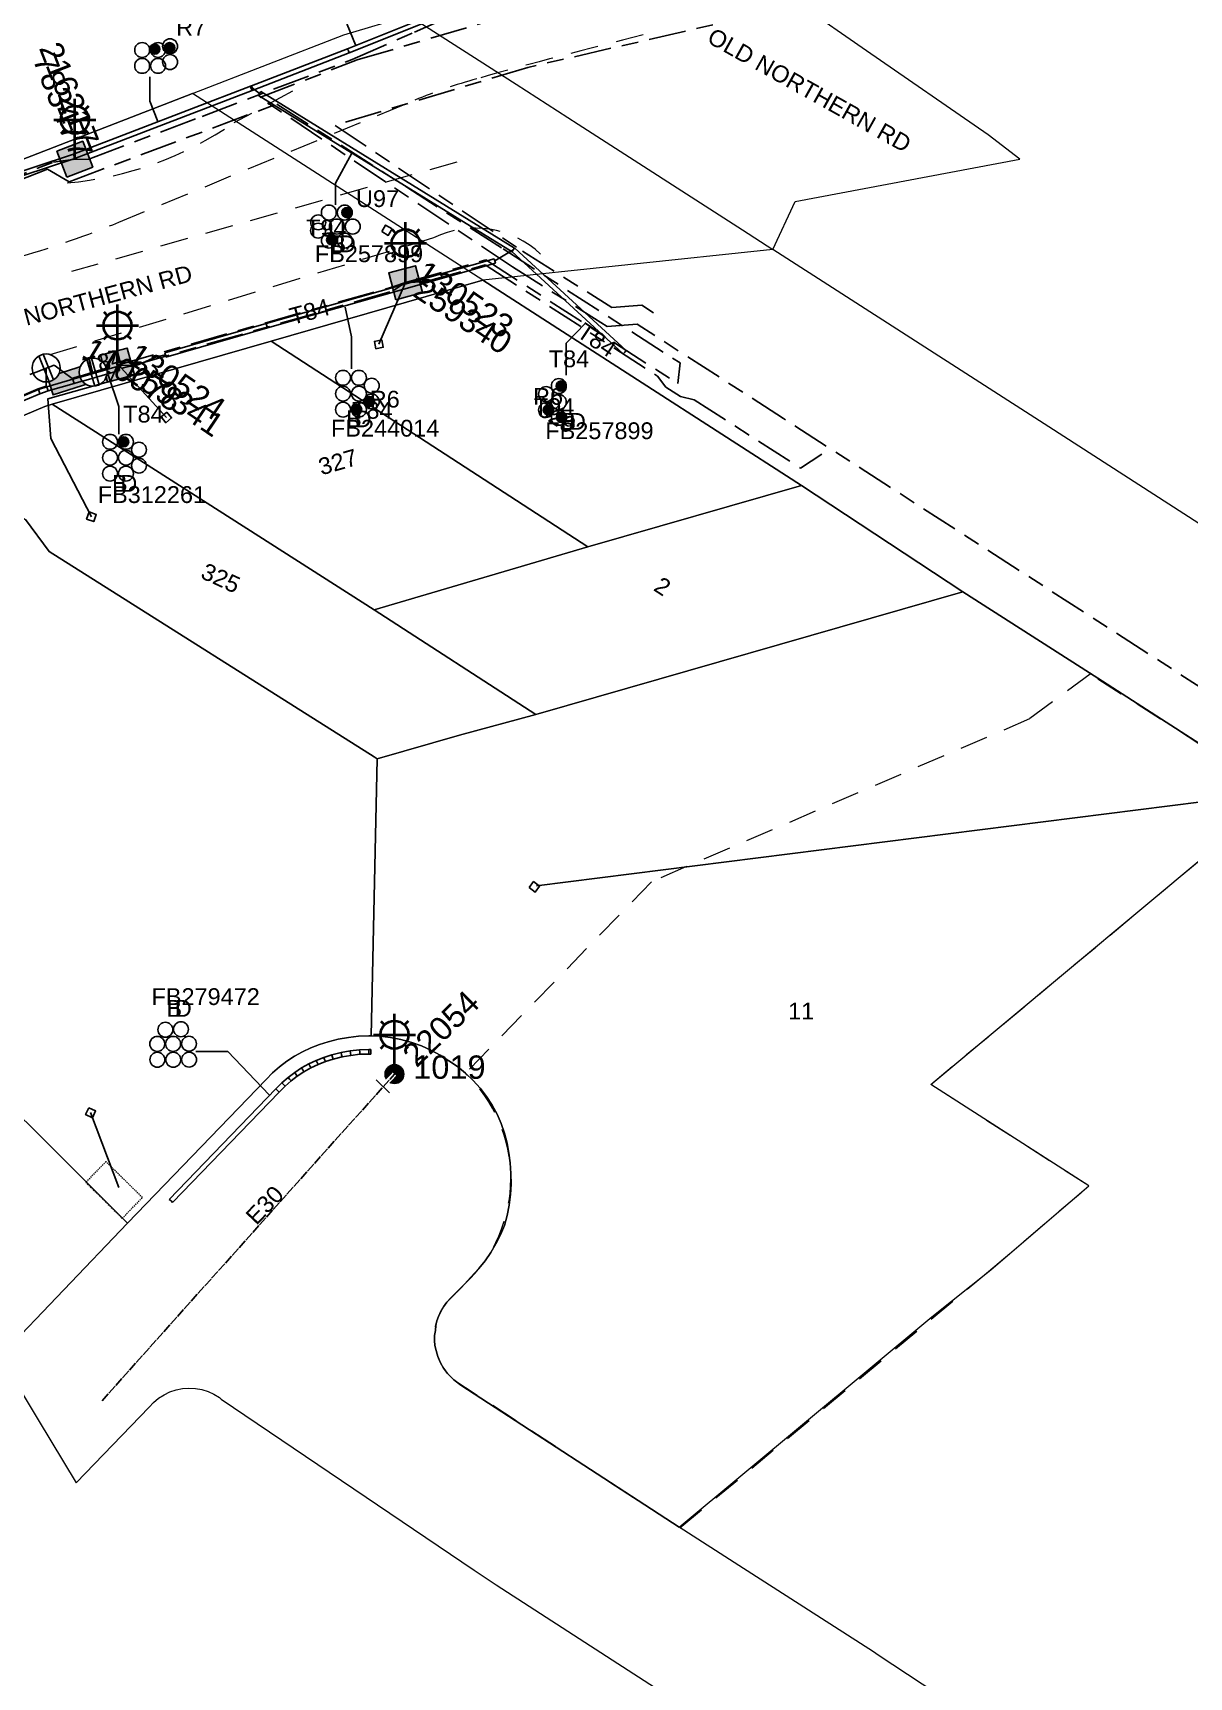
# Model space of a CAD drawing. Header units: metres. Extents: x 314728 to 315901, y 6265229 to 6266735.
# Drawn here: x 315516.1 to 315640, y 6265678.9 to 6265855 of the extents above; entities that cross this region are included whole.
import ezdxf
from ezdxf.enums import TextEntityAlignment as Align

# ---------------------------------------------------------------- set-up
doc = ezdxf.new("R2010")
doc.units = ezdxf.units.M
for name, pattern in [('Cable Exist OH', [1, 1, 0]), ('Cable Exist UG', [8.2, 4, -1.2, 1.8, -1.2]), ('Dash', [5, 3, -2]), ('HIDDEN', [0.375, 0.25, -0.125]), ('HIDDEN2', [0.1875, 0.125, -0.0625])]:
    doc.linetypes.add(name, pattern=pattern)
doc.layers.get('0').update_dxf_attribs({"color": 6})
for name, color, linetype, lineweight in [('Cadastre Buildings_SP_EXT', 250, 'Continuous', 5), ('Cadastre Developer_SP_EXT', 250, 'Continuous', 5), ('Cadastre Land Parcels_SP_EXT', 250, 'Continuous', 5), ('Cadastre Other Property_SP_EXT', 250, 'HIDDEN', 5), ('Cadastre Roads_SP_EXT', 250, 'Continuous', 5)]:
    doc.layers.add(name, color=color, linetype=linetype, lineweight=lineweight)
for name, color, linetype in [('Duct_SP_EXT', 7, 'Continuous'), ('Equip_LV_EXT', 7, 'Continuous'), ('Equip_SP_SL_EXT', 7, 'Continuous'), ('Mains_HV_EXT', 7, 'Continuous'), ('Mains_LV_EXT', 7, 'Continuous'), ('Mains_LV_SL_EXT', 7, 'Continuous'), ('Mains_SL_EXT', 7, 'Continuous'), ('Services_SP_EXT', 7, 'Continuous'), ('SupportsOH_SP_TR_HV_LV_SL_EXT', 7, 'Continuous'), ('SupportsUG_SP_LV_EXT', 7, 'Continuous'), ('SupportsUG_SP_LV_SL_EXT', 7, 'Continuous'), ('Trench_SP_EXT', 7, 'Continuous')]:
    doc.layers.add(name, color=color, linetype=linetype)
doc.styles.add('COLUMN_LABEL', font='arial.ttf')
doc.styles.add('iecARIAL', font='arial.ttf', dxfattribs={"height": 2})
doc.styles.add('POLE_LABEL', font='arial.ttf')
doc.styles.get("Standard").update_dxf_attribs({"font": 'arial.ttf'})

# ---------------------------------------------------------------- blocks, each defined once
blk = doc.blocks.new('COLUMN_EXT')
blk.add_hatch(color=256).paths.add_polyline_path([(-1.49, 1.48), (-1.49, -1.49), (1.48, -1.49), (1.48, 1.48)])
blk.add_lwpolyline([(-1.49, -1.49), (1.48, -1.49), (1.48, 1.48), (-1.49, 1.48)], close=True)
for tag, height, style, flags, p in [('ASSET_NUM', 2.5, 'COLUMN_LABEL', 8, (2, 2)), ('STRUCTURE_PLANT_NUMBER', 0.2, 'POLE_LABEL', 9, (1.81, 0.03)), ('STREET_CODE', 0.2, 'COLUMN_LABEL', 9, (1.81, -0.2))]:
    blk.add_attdef(tag, text='', height=height, dxfattribs=dict(style=style, flags=flags)).set_placement(p, align=Align.MIDDLE_LEFT)
at = {"flags": 9}
for tag, p in [('COLUMN_TYPE', (1.81, -0.4)), ('OWNED_BY', (1.81, -0.6)), ('STATE', (1.81, -0.8)), ('USAGE', (1.81, -1)), ('STREETNAME', (1.81, -1.6)), ('SUBURB', (1.81, -1.8)), ('LEGEND', (1.81, -1.2)), ('LOCATION', (1.81, -1.4)), ('NOTES', (1.81, -2))]:
    blk.add_attdef(tag, text='', height=0.2, dxfattribs=at).set_placement(p, align=Align.MIDDLE_LEFT)
at = {"flags": 1}
blk.add_attdef('Z', (1.81, -2.35), '', height=0.2, dxfattribs=at)
blk = doc.blocks.new('PILLAR_EXT')
blk.add_hatch(color=256).paths.add_polyline_path([(-2.475, 0.99), (-2.475, -0.99), (2.475, -0.99), (2.475, 0.99)])
blk.add_lwpolyline([(-2.475, -0.99), (2.475, -0.99), (2.475, 0.99), (-2.475, 0.99)], close=True)
at = {"style": 'iecARIAL', "flags": 8}
blk.add_attdef('ASSET_NUM', (1.5, 3.5), '', height=2.5, dxfattribs=at)
for tag, p, flags in [('OWNED_BY', (0, -0.2), 9), ('STATE', (0, -0.4), 9), ('SUPPORT_TYPE', (0, -0.6), 9), ('STREETNAME', (0, -1.8), 9), ('USAGE', (0, -0.8), 9), ('LEGEND', (0, -1), 9), ('LOCATION', (0, -1.2), 9), ('NOTES', (0, -1.4), 9), ('PARENT', (0, -1.6), 9), ('SUBURB', (0, -2), 1)]:
    blk.add_attdef(tag, p, '', height=0.2, dxfattribs=dict(flags=flags))
blk = doc.blocks.new('DUCT_EXT')
blk.add_circle((0, 0.8), 0.8)
at = {"flags": 1}
blk.add_attdef('Z', (0, 0), '', height=0.2, dxfattribs=at)
at = {"flags": 9}
for tag, p in [('DUCT_CODE', (0, 0)), ('XSECT_TYPE', (0, -0.2)), ('STATE', (0, -0.6)), ('FB_REFERENCE', (0, -0.4)), ('NOTES', (0, -0.8))]:
    blk.add_attdef(tag, text='', height=0.2, dxfattribs=at).set_placement(p, align=Align.MIDDLE_LEFT)
blk = doc.blocks.new('SL_LANTERN_EXT')
at = {"lineweight": 40}
for p, q in [((-1.46, 5.68), (-1.06, 5.28)), ((0, 1.97), (0, 6.47)), ((1.46, 5.68), (1.06, 5.28)), ((-2.25, 4.22), (2.25, 4.22)), ((-1.46, 2.76), (-1.06, 3.16)), ((0, 0), (0, 2.72)), ((1.46, 2.76), (1.06, 3.16))]:
    blk.add_line(p, q, dxfattribs=at)
blk.add_circle((0, 4.22), 1.5, dxfattribs=at)
at = {"style": 'iecARIAL', "flags": 8}
blk.add_attdef('ASSET_NUM', (1.5, 1.5), '', height=2.5, dxfattribs=at)
for tag, p, height, flags in [('OPERATING_VOLTAGE', (0.98, -1.65), 0.2, 9), ('ORIENTATION', (0.98, -1.85), 0.2, 9), ('CONSTRUCTED_VOLTAGE', (0.98, -0.65), 0.2, 9), ('CONTROL_TYPE', (0.98, -0.85), 0.2, 9), ('LANTERN_PURPOSE', (0.98, -1.05), 0.2, 9), ('LANTERN_TYPE', (0.98, -1.25), 0.2, 9), ('NO_PHASES', (0.98, -1.45), 0.2, 9), ('LNUMBER', (2.18, -3.25), 2.5, 8), ('OWNED_BY', (0.98, -2.05), 0.2, 9), ('STATE', (0.98, -2.25), 0.2, 9), ('USAGE', (0.98, -2.45), 0.2, 9), ('CEXIST', (0.98, -2.65), 0.2, 9), ('CNEW', (0.98, -2.85), 0.2, 9), ('CNUMBER', (0.98, -3.05), 0.2, 9), ('CREMOVE', (0.98, -3.25), 0.2, 9), ('CREPLACE', (0.98, -3.45), 0.2, 9), ('LKINGHEIGHT', (0.98, -3.65), 0.2, 9), ('LBRACKET', (0.98, -3.85), 0.2, 9), ('LBRACKETVOCAB', (0.98, -4.05), 0.2, 9), ('LCATEGORY', (0.98, -4.25), 0.2, 9), ('LCHARGE1', (0.98, -4.45), 0.2, 9), ('LCHARGE1PERCENT', (0.98, -4.65), 0.2, 9), ('LCHARGE2', (0.98, -4.85), 0.2, 9), ('LCHARGE2PERCENT', (0.98, -5.05), 0.2, 9), ('LCHARGE3', (0.98, -5.25), 0.2, 9), ('LCHARGE3PERCENT', (0.98, -5.45), 0.2, 9), ('LEXIST', (0.98, -5.65), 0.2, 9), ('LLAMP', (0.98, -5.85), 0.2, 9), ('LLAMPVOCAB', (0.98, -6.05), 0.2, 9), ('LMAST', (0.98, -6.25), 0.2, 9), ('LMASTVOCAB', (0.98, -6.45), 0.2, 9), ('LNEW', (0.98, -6.65), 0.2, 9), ('LANTNUMBER', (0.98, -6.85), 0.2, 9), ('LOUTREACH', (0.98, -7.25), 0.2, 9), ('LOUTREACHVOCAB', (0.98, -7.45), 0.2, 9), ('LRATECODE', (0.98, -7.65), 0.2, 9), ('LREMOVE', (0.98, -7.85), 0.2, 9), ('LREPLACE', (0.98, -8.05), 0.2, 9), ('LTYPE', (0.98, -8.25), 0.2, 9), ('LTYPEVOCAB', (0.98, -8.45), 0.2, 9), ('LEGEND', (0.98, -8.65), 0.2, 9), ('LOCATION', (0.98, -8.85), 0.2, 9), ('STREETNAME', (0.98, -9.25), 0.2, 9), ('SUBURB', (0.98, -9.45), 0.2, 1), ('NOTES', (0.98, -9.05), 0.2, 9)]:
    blk.add_attdef(tag, p, '', height=height, dxfattribs=dict(flags=flags))
blk = doc.blocks.new('CCP_EXT')
at = {"flags": 9}
for tag, p in [('STATE', (0, -1.8)), ('LIFE_SUPPORT', (0, -1.6)), ('NOTES', (0, -2))]:
    blk.add_attdef(tag, text='', height=0.2, dxfattribs=at).set_placement(p, align=Align.MIDDLE_LEFT)
blk.add_wipeout([(0, 0.57), (0.57, 0), (0, -0.57), (-0.57, 0)])
blk.add_lwpolyline([(-0.57, 0), (0, 0.57), (0.57, 0), (0, -0.57), (-0.57, 0)])
at = {"flags": 1}
blk.add_attdef('Z', (0, 0), '', height=0.2, dxfattribs=at)
at = {"flags": 9}
for tag, p in [('CCP_TYPE', (0, 0)), ('CONSTRUCTED_VOLTAGE', (0, -0.2)), ('OPERATING_VOLTAGE', (0, -0.6)), ('ORIENTATION', (0, -0.8)), ('OWNED_BY', (0, -1)), ('NO_PHASES', (0, -0.4)), ('USAGE', (0, -1.2)), ('LEGEND', (0, -1.4))]:
    blk.add_attdef(tag, text='', height=0.2, dxfattribs=at).set_placement(p, align=Align.MIDDLE_LEFT)
blk = doc.blocks.new('POLE_EXT')
blk.add_hatch(color=256).paths.add_polyline_path([(-1, 0, 1), (1, 0, 1)])
blk.add_lwpolyline([(-1, 0, 1), (1, 0, 1)], format="xyb", close=True)
for tag, height, flags, p in [('pNumber', 2.5, 8, (-17.84, 2.07)), ('OWNED_BY', 0.2, 9, (1.35, -0.4)), ('SPECIAL_USE', 0.2, 9, (1.35, -0.8)), ('STATE', 0.2, 9, (1.35, -1)), ('cLV', 0.2, 9, (1.35, -1.4)), ('hDepth', 0.2, 9, (1.35, -1.6)), ('hDia', 0.2, 9, (1.35, -1.8)), ('PARENT', 0.2, 9, (1.35, -0.6)), ('USAGE', 0.2, 9, (1.35, -1.2)), ('cHV', 0.2, 9, (1.35, -2)), ('cLinedev', 0.2, 9, (1.35, -3.4)), ('LBRACKET', 0.2, 9, (1.35, -2.2)), ('LExisting', 0.2, 9, (1.35, -2.4)), ('LANTNUMBER', 0.2, 9, (1.35, -2.6)), ('LOther', 0.2, 9, (1.35, -2.8)), ('LRemove', 0.2, 9, (1.35, -3)), ('LEGEND', 0.2, 9, (1.35, -3.2)), ('LOCATION', 0.2, 9, (1.35, -3.6)), ('pExisting', 0.2, 9, (1.35, -3.8)), ('pFooting', 0.2, 9, (1.35, -4.4)), ('pNew', 0.2, 9, (1.35, -4.6)), ('pRelocate', 0.2, 9, (1.35, -5)), ('pRemove', 0.2, 9, (1.35, -5.2)), ('PFNUMBER', 0.2, 9, (1.35, -4)), ('NEWPFNUMBER', 0.2, 9, (1.35, -4.2)), ('pReplace', 0.2, 9, (1.35, -5.4)), ('pStay', 0.2, 9, (1.35, -5.6)), ('pType', 0.2, 9, (1.35, -5.8)), ('cspan', 0.2, 9, (1.35, -6)), ('STREETNAME', 0.2, 9, (1.35, -6.2)), ('SUBURB', 0.2, 9, (1.35, -6.4)), ('OPERATED_BY', 0.2, 9, (1.36, -7.01)), ('NOTES', 0.2, 9, (1.35, -6.6)), ('MAINTAINED_BY', 0.2, 9, (1.36, -6.81))]:
    blk.add_attdef(tag, text='', height=height, dxfattribs=dict(flags=flags)).set_placement(p, align=Align.MIDDLE_LEFT)
at = {"style": 'POLE_LABEL'}
for tag, height, flags, p in [('ASSET_NUM', 2.5, 8, (2, 2)), ('STRUCTURE_PLANT_NUMBER', 0.2, 9, (1.35, 0.03)), ('STREET_CODE', 0.2, 9, (1.35, -0.2))]:
    blk.add_attdef(tag, text='', height=height, dxfattribs=dict(at, flags=flags)).set_placement(p, align=Align.MIDDLE_LEFT)
at = {"flags": 1}
blk.add_attdef('Z', (1.35, -7.33), '', height=0.2, dxfattribs=at)
blk = doc.blocks.new('LV_UG_LINKS_CLOSED_EXT')
blk.add_wipeout([(-1.06, 1.06), (-1.18, 0.92), (-1.29, 0.76), (-1.37, 0.59), (-1.43, 0.42), (-1.48, 0.23), (-1.49, 0.05), (-1.49, -0.14), (-1.46, -0.33), (-1.41, -0.51), (-1.33, -0.68), (-1.24, -0.84), (-1.12, -0.99), (-0.99, -1.12), (-0.84, -1.24), (-0.68, -1.33), (-0.51, -1.41), (-0.33, -1.46), (-0.14, -1.49), (0.05, -1.49), (0.23, -1.48), (0.42, -1.43), (0.59, -1.37), (0.76, -1.29), (0.92, -1.18), (1.06, -1.06), (1.18, -0.92), (1.29, -0.76), (1.37, -0.59), (1.43, -0.42), (1.48, -0.23), (1.49, -0.05), (1.49, 0.14), (1.46, 0.33), (1.41, 0.51), (1.33, 0.68), (1.24, 0.84), (1.12, 0.99), (0.99, 1.12), (0.84, 1.24), (0.68, 1.33), (0.51, 1.41), (0.33, 1.46), (0.14, 1.49), (-0.05, 1.49), (-0.23, 1.48), (-0.42, 1.43), (-0.59, 1.37), (-0.76, 1.29), (-0.92, 1.18)])
for p, q in [((-0.25, -1.48), (-0.25, 1.48)), ((0.25, -1.48), (0.25, 1.48))]:
    blk.add_line(p, q)
blk.add_circle((0, 0), 1.5)
at = {"flags": 9}
for tag, p in [('ACTUAL_STATUS', (0, 0)), ('CONSTRUCTED_VOLTAGE', (0, -0.2)), ('OPERATING_VOLTAGE', (0, -0.6)), ('ORIENTATION', (0, -0.8)), ('STATE', (0, -1)), ('SWITCH_TYPE', (0, -1.2)), ('NO_PHASES', (0, -0.4)), ('USAGE', (0, -1.4)), ('NOTES', (0, -1.6))]:
    blk.add_attdef(tag, text='', height=0.2, dxfattribs=at).set_placement(p, align=Align.MIDDLE_LEFT)
at = {"flags": 1}
blk.add_attdef('Z', (0, 0), '', height=0.2, dxfattribs=at)
blk = doc.blocks.new('End Shackle_EXT')
at = {"flags": 9}
for tag, p in [('USAGE', (0, -1.4)), ('NOTES', (0, -1.6))]:
    blk.add_attdef(tag, text='', height=0.2, dxfattribs=at).set_placement(p, align=Align.MIDDLE_LEFT)
blk.add_wipeout([(0, 0.25), (1.81, 0.25), (1.82, -0.25), (0, -0.25)])
blk.add_line((1.81, -1), (1.81, 1))
at = {"flags": 1}
blk.add_attdef('Z', (0, 0), '', height=0.2, dxfattribs=at)
at = {"flags": 9}
for tag, p in [('CONNECTOR_TYPE', (0, 0)), ('CONSTRUCTED_VOLTAGE', (0, -0.2)), ('OPERATING_VOLTAGE', (0, -0.6)), ('ORIENTATION', (0, -0.8)), ('OWNED_BY', (0, -1)), ('STATE', (0, -1.2)), ('NO_PHASES', (0, -0.4))]:
    blk.add_attdef(tag, text='', height=0.2, dxfattribs=at).set_placement(p, align=Align.MIDDLE_LEFT)
blk = doc.blocks.new('CABLE_LARGE_EXT')
h = blk.add_hatch(color=256)
edge = h.paths.add_edge_path()
edge.add_arc((0, 0.55), 0.55, 0, 360)
blk.add_circle((0, 0.55), 0.55)
at = {"flags": 1}
blk.add_attdef('Z', (0, 0), '', height=0.2, dxfattribs=at)
at = {"flags": 9}
for tag, p in [('COND_CODE', (0, 0)), ('STATE', (0, -0.4)), ('XSECT_SIZE', (0, -0.6)), ('FB_REFERENCE', (0, -0.2)), ('NOTES', (0, -0.8))]:
    blk.add_attdef(tag, text='', height=0.2, dxfattribs=at).set_placement(p, align=Align.MIDDLE_LEFT)

msp = doc.modelspace()

# ---------------------------------------------------------------- linework, layer by layer
at = {"layer": 'Cadastre Developer_SP_EXT', "linetype": 'Dash'}
for points in [[(315581.53, 6265854.78, 0.007562), (315563.71, 6265850.09)], [(315563.71, 6265850.09, 0.029614), (315557.05, 6265847.79)], [(315537.68, 6265845.37, -0.130609), (315519.82, 6265838.94)], [(315514.91, 6265831.08, 0.027515), (315525.34, 6265834.72)], [(315570.54, 6265831.31, 0.311961), (315559.08, 6265833.05)]]:
    msp.add_lwpolyline(points, format="xyb", dxfattribs=at)
msp.add_lwpolyline([(315543.97, 6265848.75), (315537.68, 6265845.37)], dxfattribs=at)
at = {"layer": 'Cadastre Land Parcels_SP_EXT', "linetype": 'Continuous'}
msp.add_lwpolyline([(315390.09, 6265862.33), (315376.71, 6265849.95), (315364.92, 6265839.03), (315362.75, 6265837.21), (315410.86, 6265805.36), (315433.34, 6265812.05), (315455.12, 6265818.2), (315455.15, 6265818.22), (315533.25, 6265848.52), (315549.44, 6265854.81), (315556.43, 6265856.88)], dxfattribs=at)
for points in [[(315598.5, 6265806.53), (315564.35, 6265828.5), (315541.68, 6265822), (315575.61, 6265799.95), (315598.5, 6265806.53)], [(315552.7, 6265793.19), (315575.61, 6265799.95), (315541.68, 6265822), (315518.2, 6265815.25), (315552.7, 6265793.19)], [(315552.7, 6265793.19), (315518.2, 6265815.25), (315517.41, 6265814.99), (315509.63, 6265811.7), (315505.16, 6265809.44), (315515.36, 6265802.89), (315517.89, 6265799.45), (315552.69, 6265777.45), (315553.02, 6265777.24), (315561.85, 6265779.77), (315570.04, 6265781.98), (315552.7, 6265793.19)], [(315615.78, 6265795.12), (315598.5, 6265806.53), (315575.61, 6265799.95), (315552.7, 6265793.19), (315570.04, 6265781.98), (315615.78, 6265795.12)]]:
    msp.add_lwpolyline(points, close=True, dxfattribs=at)
at = {"layer": 'Cadastre Other Property_SP_EXT', "linetype": 'HIDDEN2'}
msp.add_lwpolyline([(315527.87, 6265730.26), (315523.97, 6265734.11), (315521.81, 6265731.89), (315525.72, 6265728.03), (315527.87, 6265730.26)], close=True, dxfattribs=at)
at = {"layer": 'Cadastre Roads_SP_EXT', "linetype": 'Continuous'}
msp.add_lwpolyline([(315556.43, 6265856.88), (315567.92, 6265849.5), (315574.56, 6265845.22), (315592.17, 6265833.91), (315595.42, 6265831.81), (315597.8, 6265836.95), (315621.88, 6265841.47), (315618.48, 6265844.08), (315605.44, 6265853.08), (315598.34, 6265857.99), (315589.88, 6265869.05), (315587.81, 6265867.72), (315585.67, 6265866.5), (315583.48, 6265865.4), (315581.23, 6265864.41), (315578.93, 6265863.54), (315576.59, 6265862.8), (315576.23, 6265862.69), (315556.43, 6265856.88)], close=True, dxfattribs=at)
at = {"layer": 'Duct_SP_EXT'}
for p, q in [((315549.86, 6265853.3), (315565.72, 6265859.66)), ((315550.03, 6265852.86), (315565.9, 6265859.22)), ((315539.57, 6265849.32), (315549.86, 6265853.3)), ((315539.74, 6265848.87), (315550.03, 6265852.86)), ((315549.86, 6265853.3), (315549.94, 6265853.08)), ((315550.03, 6265852.86), (315549.94, 6265853.08)), ((315520.48, 6265842), (315539.45, 6265849.28)), ((315520.65, 6265841.55), (315539.62, 6265848.83)), ((315539.45, 6265849.28), (315539.57, 6265849.32)), ((315539.45, 6265849.28), (315539.53, 6265849.05)), ((315539.62, 6265848.83), (315539.53, 6265849.05)), ((315539.57, 6265849.32), (315539.65, 6265849.1)), ((315539.57, 6265849.32), (315539.65, 6265849.1)), ((315539.62, 6265848.83), (315539.74, 6265848.87)), ((315539.74, 6265848.87), (315539.65, 6265849.1)), ((315539.74, 6265848.87), (315539.65, 6265849.1)), ((315540.3, 6265848.3), (315540.43, 6265848.5)), ((315540.56, 6265848.71), (315540.43, 6265848.5)), ((315481.2, 6265829.07), (315520.49, 6265842.01)), ((315481.35, 6265828.61), (315520.64, 6265841.55)), ((315520.48, 6265842), (315520.56, 6265841.78)), ((315520.49, 6265842.01), (315520.56, 6265841.78)), ((315520.65, 6265841.55), (315520.56, 6265841.78)), ((315520.64, 6265841.55), (315520.56, 6265841.78)), ((315541.14, 6265823.87), (315565.56, 6265830.81)), ((315565.56, 6265830.81), (315565.62, 6265830.58)), ((315567.44, 6265831.58), (315567.61, 6265831.76)), ((315567.44, 6265831.58), (315579.38, 6265820.62)), ((315567.48, 6265831.55), (315567.61, 6265831.76)), ((315567.73, 6265831.96), (315567.61, 6265831.76)), ((315567.77, 6265831.93), (315567.61, 6265831.76)), ((315567.77, 6265831.93), (315579.71, 6265820.98)), ((315541.28, 6265823.41), (315565.69, 6265830.35)), ((315565.69, 6265830.35), (315565.62, 6265830.58)), ((315530.27, 6265820.74), (315541.14, 6265823.87)), ((315541.14, 6265823.87), (315541.21, 6265823.64)), ((315541.28, 6265823.41), (315541.21, 6265823.64)), ((315530.4, 6265820.28), (315541.28, 6265823.41)), ((315530.27, 6265820.74), (315530.34, 6265820.51)), ((315530.4, 6265820.28), (315530.34, 6265820.51)), ((315579.38, 6265820.62), (315579.55, 6265820.8)), ((315579.71, 6265820.98), (315579.55, 6265820.8)), ((315525.43, 6265818.85), (315525.37, 6265819.08)), ((315551.15, 6265746.08), (315552.15, 6265746.11)), ((315552.15, 6265746.11), (315552.36, 6265746.11)), ((315552.15, 6265746.11), (315552.15, 6265745.87)), ((315552.36, 6265746.11), (315552.35, 6265745.87)), ((315544.93, 6265744.15), (315545.7, 6265744.58)), ((315545.7, 6265744.58), (315546.5, 6265744.95)), ((315545.7, 6265744.58), (315545.81, 6265744.37)), ((315545.92, 6265744.15), (315545.81, 6265744.37)), ((315545.92, 6265744.15), (315546.69, 6265744.51)), ((315546.5, 6265744.95), (315547.32, 6265745.27)), ((315546.5, 6265744.95), (315546.59, 6265744.73)), ((315546.69, 6265744.51), (315546.59, 6265744.73)), ((315546.69, 6265744.51), (315547.48, 6265744.82)), ((315547.32, 6265745.27), (315548.17, 6265745.54)), ((315547.32, 6265745.27), (315547.4, 6265745.05)), ((315547.48, 6265744.82), (315547.4, 6265745.05)), ((315547.48, 6265744.82), (315548.3, 6265745.08)), ((315548.17, 6265745.54), (315549.16, 6265745.79)), ((315548.17, 6265745.54), (315548.24, 6265745.31)), ((315548.3, 6265745.08), (315548.24, 6265745.31)), ((315548.3, 6265745.08), (315549.26, 6265745.32)), ((315549.16, 6265745.79), (315550.15, 6265745.97)), ((315549.16, 6265745.79), (315549.21, 6265745.55)), ((315549.26, 6265745.32), (315549.21, 6265745.55)), ((315549.26, 6265745.32), (315550.22, 6265745.49)), ((315550.15, 6265745.97), (315551.15, 6265746.08)), ((315550.15, 6265745.97), (315550.18, 6265745.73)), ((315550.22, 6265745.49), (315550.18, 6265745.73)), ((315550.22, 6265745.49), (315551.18, 6265745.6)), ((315551.15, 6265746.08), (315551.16, 6265745.84)), ((315551.18, 6265745.6), (315551.16, 6265745.84)), ((315551.18, 6265745.6), (315552.15, 6265745.63)), ((315552.15, 6265745.63), (315552.15, 6265745.87)), ((315552.15, 6265745.63), (315552.34, 6265745.63)), ((315552.34, 6265745.63), (315552.35, 6265745.87)), ((315542.83, 6265742.55), (315543.49, 6265743.13)), ((315543.16, 6265742.2), (315543.8, 6265742.76)), ((315543.49, 6265743.13), (315544.19, 6265743.67)), ((315543.49, 6265743.13), (315543.65, 6265742.95)), ((315543.8, 6265742.76), (315543.65, 6265742.95)), ((315543.8, 6265742.76), (315544.47, 6265743.27)), ((315544.19, 6265743.67), (315544.93, 6265744.15)), ((315544.19, 6265743.67), (315544.33, 6265743.47)), ((315544.47, 6265743.27), (315544.33, 6265743.47)), ((315544.47, 6265743.27), (315545.18, 6265743.74)), ((315544.93, 6265744.15), (315545.06, 6265743.94)), ((315545.18, 6265743.74), (315545.06, 6265743.94)), ((315545.18, 6265743.74), (315545.92, 6265744.15)), ((315530.76, 6265730.06), (315542.18, 6265741.89)), ((315531.11, 6265729.73), (315542.53, 6265741.56)), ((315542.18, 6265741.89), (315542.83, 6265742.55)), ((315542.18, 6265741.89), (315542.35, 6265741.73)), ((315542.53, 6265741.56), (315542.35, 6265741.73)), ((315542.53, 6265741.56), (315543.16, 6265742.2)), ((315542.83, 6265742.55), (315543, 6265742.38)), ((315543.16, 6265742.2), (315543, 6265742.38)), ((315530.76, 6265730.06), (315530.94, 6265729.9)), ((315531.11, 6265729.73), (315530.94, 6265729.9))]:
    msp.add_line(p, q, dxfattribs=at)
for points in [[(315549.83, 6265858.52), (315549.83, 6265855.91), (315550.7, 6265853.73)], [(315528.67, 6265850.31), (315528.67, 6265847.69), (315529.53, 6265845.51)], [(315548.56, 6265836.58), (315548.57, 6265838.9), (315550.32, 6265842.11)], [(315550.27, 6265819.02), (315550.27, 6265822.44), (315549.61, 6265825.63)], [(315573.28, 6265818.34), (315573.28, 6265821.76), (315575.3, 6265823.88)], [(315525.35, 6265812.01), (315525.35, 6265814.98), (315524.22, 6265818.36)], [(315533.59, 6265745.91), (315537.01, 6265745.91), (315541.46, 6265741.26)]]:
    msp.add_lwpolyline(points, dxfattribs=at)
at = {"layer": 'Mains_LV_EXT', "linetype": 'Cable Exist UG'}
for points in [[(315556.08, 6265828.25), (315564.68, 6265830.69), (315585.29, 6265817.4)], [(315554.93, 6265827.87), (315556.08, 6265828.25)]]:
    msp.add_lwpolyline(points, dxfattribs=at)
at = {"layer": 'Mains_LV_SL_EXT', "linetype": 'Cable Exist UG'}
for points in [[(315520.54, 6265841.44), (315522.15, 6265841.49), (315522.15, 6265841.49), (315534.26, 6265846.06), (315550.36, 6265852.16), (315557.02, 6265855.08), (315564.97, 6265858.58), (315565.86, 6265859.45)], [(315481.7, 6265826.37), (315483.75, 6265827.71), (315493.27, 6265831.4), (315493.27, 6265831.4), (315511.73, 6265838.57), (315518.35, 6265841.17), (315520.64, 6265841.48)]]:
    msp.add_lwpolyline(points, dxfattribs=at)
at = {"layer": 'Mains_SL_EXT', "linetype": 'Cable Exist UG'}
msp.add_lwpolyline([(315556.08, 6265828.25), (315558.12, 6265828.35), (315564.59, 6265830.15), (315583.07, 6265818.24), (315583.95, 6265817.07), (315585.53, 6265816.07), (315586.99, 6265815.71), (315598.38, 6265808.39), (315600.67, 6265809.88)], dxfattribs=at)
at = {"layer": 'Trench_SP_EXT', "linetype": 'Cable Exist UG'}
for points in [[(315540.43, 6265848.5), (315539.65, 6265849.1)], [(315565.62, 6265830.58), (315567.61, 6265831.76)]]:
    msp.add_lwpolyline(points, dxfattribs=at)
msp.add_lwpolyline([(315530.34, 6265820.51), (315529.51, 6265820.34), (315529.51, 6265820.34, 0.028543), (315527.88, 6265819.64), (315527.88, 6265819.64), (315527.17, 6265819.39), (315526.26, 6265819.23), (315525.71, 6265819.1)], format="xyb", dxfattribs=at)

# ---------------------------------------------------------------- block references
at = {"layer": 'Duct_SP_EXT'}
for name, p in [('DUCT_EXT', (315527.85, 6265852.37)), ('CABLE_LARGE_EXT', (315529.19, 6265852.71)), ('DUCT_EXT', (315529.55, 6265852.37)), ('DUCT_EXT', (315530.84, 6265852.77)), ('CABLE_LARGE_EXT', (315530.79, 6265852.86)), ('DUCT_EXT', (315527.85, 6265850.67)), ('DUCT_EXT', (315529.55, 6265850.67)), ('DUCT_EXT', (315530.84, 6265851.08)), ('CABLE_LARGE_EXT', (315548.16, 6265832.29)), ('CABLE_LARGE_EXT', (315572.78, 6265813.28))]:
    msp.add_blockref(name, p, dxfattribs=at)
for name, p, rotation in [('DUCT_EXT', (315548.65, 6265835.76), 90.0000000000002), ('DUCT_EXT', (315550.35, 6265835.76), 90.0000000000002), ('CABLE_LARGE_EXT', (315550.35, 6265835.76), 90.0000000000002), ('DUCT_EXT', (315547.5, 6265833.82), 90.0000000000002), ('DUCT_EXT', (315547.51, 6265834.71), 90.0000000000002), ('DUCT_EXT', (315549.51, 6265834.26), 90.0000000000002), ('DUCT_EXT', (315551.21, 6265834.26), 90.0000000000002), ('DUCT_EXT', (315548.66, 6265832.75), 90.0000000000002), ('DUCT_EXT', (315550.36, 6265832.75), 90.0000000000002), ('DUCT_EXT', (315548.57, 6265818.06), 269.910601692335), ('DUCT_EXT', (315550.27, 6265818.06), 269.910601692335), ('DUCT_EXT', (315548.57, 6265816.36), 269.910601692335), ('DUCT_EXT', (315550.27, 6265816.36), 269.910601692335), ('DUCT_EXT', (315551.64, 6265817.22), 269.910601692335), ('DUCT_EXT', (315571.92, 6265816.31), 89.91060169233492), ('DUCT_EXT', (315573.29, 6265817.17), 89.91060169233492), ('CABLE_LARGE_EXT', (315573.29, 6265817.17), 90), ('DUCT_EXT', (315548.57, 6265814.66), 269.910601692335), ('DUCT_EXT', (315550.27, 6265814.66), 269.910601692335), ('CABLE_LARGE_EXT', (315550.27, 6265814.66), 269.9999999999998), ('DUCT_EXT', (315551.64, 6265815.52), 269.910601692335), ('CABLE_LARGE_EXT', (315551.64, 6265815.52), 269.9999999999998), ('DUCT_EXT', (315571.92, 6265814.61), 89.91060169233492), ('CABLE_LARGE_EXT', (315571.92, 6265814.61), 90), ('DUCT_EXT', (315573.29, 6265815.47), 89.91060169233492), ('DUCT_EXT', (315573.29, 6265813.77), 89.91060169233492), ('DUCT_EXT', (315523.61, 6265811.2), 269.9999999999998), ('DUCT_EXT', (315525.31, 6265811.2), 269.9999999999998), ('CABLE_LARGE_EXT', (315525.31, 6265811.2), 269.9999999999998), ('DUCT_EXT', (315523.61, 6265809.5), 269.9999999999998), ('DUCT_EXT', (315525.31, 6265809.5), 269.9999999999998), ('DUCT_EXT', (315526.71, 6265810.35), 269.9999999999998), ('DUCT_EXT', (315523.61, 6265807.8), 269.9999999999998), ('DUCT_EXT', (315525.31, 6265807.8), 269.9999999999998), ('DUCT_EXT', (315526.71, 6265808.65), 269.9999999999998), ('DUCT_EXT', (315530.34, 6265747.43), 0.2330418945261387), ('DUCT_EXT', (315532.01, 6265747.49), 0.2330418945261387), ('DUCT_EXT', (315529.47, 6265745.92), 0.2330418945261387), ('DUCT_EXT', (315531.17, 6265745.92), 0.2330418945261387), ('DUCT_EXT', (315532.87, 6265745.93), 0.2330418945261387), ('DUCT_EXT', (315529.48, 6265744.22), 0.2330418945261387), ('DUCT_EXT', (315531.18, 6265744.22), 0.2330418945261387), ('DUCT_EXT', (315532.88, 6265744.23), 0.2330418945261387)]:
    msp.add_blockref(name, p, dxfattribs=dict(at, rotation=rotation))
at = {"layer": 'Equip_SP_SL_EXT'}
ref = msp.add_blockref('SL_LANTERN_EXT', (315520.64, 6265841.48), dxfattribs=at)
ref.add_attrib('ASSET_NUM', '216217', dxfattribs={"layer": '0', "height": 2.5, "rotation": 291.206, "style": 'iecARIAL'}).set_placement((315522.14, 6265842.98), align=Align.MIDDLE_RIGHT)
ref = msp.add_blockref('SL_LANTERN_EXT', (315556.08, 6265828.25), dxfattribs=at)
ref.add_attrib('ASSET_NUM', '130523', dxfattribs={"layer": '0', "height": 2.5, "rotation": 325.8113, "style": 'iecARIAL'}).set_placement((315557.58, 6265829.75), align=Align.MIDDLE_LEFT)
ref = msp.add_blockref('SL_LANTERN_EXT', (315525.2, 6265819.43), dxfattribs=at)
ref.add_attrib('ASSET_NUM', '130524', dxfattribs={"layer": '0', "height": 2.5, "rotation": 325.8113, "style": 'iecARIAL'}).set_placement((315526.7, 6265820.93), align=Align.MIDDLE_LEFT)
ref = msp.add_blockref('SL_LANTERN_EXT', (315554.88, 6265743.48), dxfattribs=at)
ref.add_attrib('ASSET_NUM', '22054', dxfattribs={"layer": '0', "height": 2.5, "rotation": 44.2565, "style": 'iecARIAL'}).set_placement((315556.38, 6265744.98), align=Align.MIDDLE_LEFT)
at = {"layer": 'Services_SP_EXT'}
for p, rotation in [((315569.87, 6265763.53), 7.969610419422965), ((315522.33, 6265739.35), 290.22485942458)]:
    msp.add_blockref('CCP_EXT', p, dxfattribs=dict(at, rotation=rotation))
at = {"layer": 'SupportsOH_SP_TR_HV_LV_SL_EXT'}
ref = msp.add_blockref('POLE_EXT', (315554.88, 6265743.48), dxfattribs=at)
ref.add_attrib('ASSET_NUM', '1019', dxfattribs={"layer": '0', "height": 2.5, "style": 'POLE_LABEL'}).set_placement((315556.88, 6265744.23), align=Align.MIDDLE_LEFT)
at = {"layer": 'SupportsUG_SP_LV_EXT'}
ref = msp.add_blockref('PILLAR_EXT', (315520.36, 6265817.92), dxfattribs=dict(at, rotation=197.5556034268237))
ref.add_attrib('ASSET_NUM', '110078', dxfattribs={"layer": '0', "height": 2.5, "rotation": 328.6846, "style": 'iecARIAL'}).set_placement((315521.86, 6265821.42), align=Align.MIDDLE_LEFT)
at = {"layer": 'SupportsUG_SP_LV_SL_EXT'}
ref = msp.add_blockref('COLUMN_EXT', (315520.64, 6265841.48), dxfattribs=dict(at, rotation=21.20596303579363))
ref.add_attrib('ASSET_NUM', '783477', dxfattribs={"layer": '0', "height": 2.5, "rotation": 291.206, "style": 'COLUMN_LABEL'}).set_placement((315522.64, 6265842.23), align=Align.TOP_RIGHT)
ref = msp.add_blockref('COLUMN_EXT', (315556.08, 6265828.25), dxfattribs=dict(at, rotation=14.91400060150752))
ref.add_attrib('ASSET_NUM', '259340', dxfattribs={"layer": '0', "height": 2.5, "rotation": 326.0714, "style": 'COLUMN_LABEL'}).set_placement((315558.08, 6265829), align=Align.TOP_LEFT)
ref = msp.add_blockref('COLUMN_EXT', (315525.2, 6265819.43), dxfattribs=dict(at, rotation=14.96602129017979))
ref.add_attrib('ASSET_NUM', '259341', dxfattribs={"layer": '0', "height": 2.5, "rotation": 326.0714, "style": 'COLUMN_LABEL'}).set_placement((315527.2, 6265820.18), align=Align.TOP_LEFT)

# ---------------------------------------------------------------- texts
at = {"layer": 'Cadastre Developer_SP_EXT'}
msp.add_text('11', height=1.8, dxfattribs=at).set_placement((315597.06, 6265749.34))
at = {"layer": 'Cadastre Land Parcels_SP_EXT'}
for s, rotation, p in [('329', 327.2302, (315570.04, 6265814.24)), ('327', 16.0705, (315547.05, 6265807.6)), ('325', 335.2974, (315533.99, 6265796.67)), ('2', 327.1213, (315582.53, 6265795.35))]:
    msp.add_text(s, height=1.8, rotation=rotation, dxfattribs=at).set_placement(p)
at = {"layer": 'Cadastre Roads_SP_EXT'}
for rotation, p in [(330.7396, (315588.24, 6265854.06)), (15.078, (315509.78, 6265822.1))]:
    msp.add_text('OLD NORTHERN RD', height=1.8, rotation=rotation, dxfattribs=at).set_placement(p)
at = {"layer": 'Duct_SP_EXT'}
for s, p in [('R7', (315531.49, 6265854.69)), ('U97', (315550.76, 6265836.35)), ('T94', (315545.41, 6265833.21)), ('B', (315548.03, 6265831.51)), ('D', (315548.93, 6265831.51)), ('FB257899', (315546.35, 6265830.45)), ('T84', (315571.41, 6265819.19)), ('R6', (315552.23, 6265814.87)), ('R6', (315569.73, 6265815.17)), ('T84', (315550.34, 6265813.68)), ('T94', (315569.82, 6265814.07)), ('FB244014', (315548.08, 6265811.76)), ('B', (315549.7, 6265812.76)), ('D', (315550.61, 6265812.76)), ('FB257899', (315571.04, 6265811.49)), ('B', (315572.66, 6265812.49)), ('D', (315573.57, 6265812.49)), ('FB312261', (315523.09, 6265804.65)), ('B', (315524.61, 6265805.85)), ('D', (315525.51, 6265805.85)), ('FB279472', (315528.85, 6265750.88)), ('B', (315530.45, 6265749.62)), ('D', (315531.35, 6265749.62))]:
    msp.add_text(s, height=1.8, dxfattribs=at).set_placement(p)
at = {"layer": 'Mains_LV_EXT'}
for s, rotation, p in [('T84', 15.1782, (315543.94, 6265823.72)), ('T84', 326.1154, (315574.27, 6265822.57)), ('E30', 46.6346, (315540.09, 6265727.21))]:
    msp.add_text(s, height=1.8, rotation=rotation, dxfattribs=at).set_placement(p)

# ---------------------------------------------------------------- next in the draw order: block references
at = {"layer": 'Services_SP_EXT'}
for p, rotation in [((315554.07, 6265833.86), 14.92400448656792), ((315553.2, 6265821.65), 236.5984509299723), ((315530.44, 6265813.82), 263.7146708019262), ((315522.41, 6265803.18), 296.1610151828189), ((315569.87, 6265763.53), 7.969610419422965), ((315522.33, 6265739.35), 290.22485942458)]:
    msp.add_blockref('CCP_EXT', p, dxfattribs=dict(at, rotation=rotation))

# ---------------------------------------------------------------- next in the draw order: linework, layer by layer
at = {"layer": 'Cadastre Buildings_SP_EXT', "linetype": 'Continuous'}
msp.add_lwpolyline([(315612.45, 6265717.5), (315618.77, 6265722.52), (315629.27, 6265731.51), (315612.34, 6265742.37), (315649.61, 6265773.42), (315630.24, 6265785.88), (315615.78, 6265795.12), (315570.04, 6265781.98), (315561.85, 6265779.77), (315553.02, 6265777.24), (315552.4, 6265747.57), (315553.31, 6265747.54), (315554.44, 6265747.41), (315555.57, 6265747.2), (315556.74, 6265746.88), (315557.78, 6265746.5), (315558.79, 6265746.05), (315559.77, 6265745.52), (315560.7, 6265744.92), (315561.62, 6265744.28), (315562.49, 6265743.57), (315563.3, 6265742.81), (315564.05, 6265741.98), (315564.74, 6265741.09), (315565.36, 6265740.16), (315565.87, 6265739.19), (315566.31, 6265738.18), (315566.67, 6265737.14), (315566.95, 6265736.08), (315567.15, 6265735), (315567.26, 6265733.98), (315567.36, 6265732.85), (315567.38, 6265731.71), (315567.32, 6265730.58), (315567.18, 6265729.46), (315566.96, 6265728.34), (315566.66, 6265727.25), (315566.24, 6265726.25), (315565.75, 6265725.29), (315565.2, 6265724.36), (315564.59, 6265723.47), (315563.91, 6265722.66), (315563.07, 6265721.75), (315562.04, 6265720.59), (315560.92, 6265719.52), (315560.49, 6265719.06), (315560.12, 6265718.55), (315559.81, 6265718), (315559.59, 6265717.53), (315559.42, 6265717.04), (315559.31, 6265716.54), (315559.26, 6265716.02), (315559.18, 6265715.49), (315559.17, 6265714.95), (315559.22, 6265714.41), (315559.34, 6265713.89), (315559.53, 6265713.22), (315559.8, 6265712.57), (315560.14, 6265711.97), (315560.56, 6265711.41), (315561.24, 6265710.75), (315561.99, 6265710.18), (315585.38, 6265694.95), (315612.45, 6265717.5)], close=True, dxfattribs=at)
msp.add_lwpolyline([(315512.61, 6265713.22), (315526.29, 6265727.53), (315504.39, 6265749.32)], dxfattribs=at)
at = {"layer": 'Cadastre Developer_SP_EXT', "linetype": 'Dash'}
msp.add_lwpolyline([(315649.61, 6265773.42), (315629.4, 6265786.32), (315622.91, 6265781.52), (315582.43, 6265764.09), (315562.49, 6265743.57), (315562.49, 6265743.57, -0.4333), (315562.43, 6265721.02), (315562.43, 6265721.02), (315560.49, 6265719.06), (315560.49, 6265719.06, 0.40977), (315561.24, 6265710.75), (315561.24, 6265710.75), (315585.46, 6265694.89), (315618.53, 6265722.33), (315629.27, 6265731.51), (315612.34, 6265742.37), (315649.61, 6265773.42)], format="xyb", close=True, dxfattribs=at)
at = {"layer": 'Cadastre Roads_SP_EXT', "linetype": 'Continuous'}
msp.add_lwpolyline([(315564.35, 6265828.5), (315598.5, 6265806.53), (315615.78, 6265795.12), (315630.24, 6265785.88), (315649.61, 6265773.42), (315666.45, 6265762.63), (315683.22, 6265751.86), (315700.41, 6265740.83), (315717.34, 6265729.97), (315733.68, 6265719.46), (315743.24, 6265713.36), (315749.9, 6265719.84), (315758.04, 6265727.77), (315744.38, 6265735.94), (315731.56, 6265744.19), (315718.68, 6265752.48), (315706.01, 6265760.64), (315693.07, 6265768.89), (315679.07, 6265777.92), (315661.57, 6265789.23), (315656.63, 6265792.42), (315624.98, 6265812.81), (315595.42, 6265831.81), (315564.35, 6265828.5)], close=True, dxfattribs=at)
msp.add_lwpolyline([(315627.02, 6265667.85), (315606.71, 6265681.26), (315606.2, 6265681.59), (315591.76, 6265690.85), (315585.38, 6265694.95), (315561.99, 6265710.18), (315561.99, 6265710.18), (315561.23, 6265710.75), (315560.56, 6265711.41), (315560.14, 6265711.97), (315559.8, 6265712.58), (315559.53, 6265713.22), (315559.34, 6265713.89), (315559.22, 6265714.41), (315559.17, 6265714.95), (315559.18, 6265715.49), (315559.26, 6265716.02), (315559.31, 6265716.54), (315559.42, 6265717.04), (315559.59, 6265717.53), (315559.81, 6265718), (315560.12, 6265718.55), (315560.49, 6265719.06), (315560.93, 6265719.52), (315562.04, 6265720.59), (315563.07, 6265721.75), (315563.91, 6265722.66), (315564.59, 6265723.47), (315565.2, 6265724.36), (315565.75, 6265725.29), (315566.24, 6265726.25), (315566.66, 6265727.25), (315566.96, 6265728.35), (315567.18, 6265729.46), (315567.32, 6265730.58), (315567.38, 6265731.71), (315567.36, 6265732.85), (315567.26, 6265733.98), (315567.15, 6265735), (315566.95, 6265736.08), (315566.67, 6265737.14), (315566.31, 6265738.18), (315565.87, 6265739.19), (315565.36, 6265740.16), (315564.74, 6265741.1), (315564.05, 6265741.98), (315563.3, 6265742.8), (315562.49, 6265743.57), (315561.62, 6265744.28), (315560.7, 6265744.92), (315559.77, 6265745.52), (315558.79, 6265746.05), (315557.78, 6265746.5), (315556.74, 6265746.88), (315555.57, 6265747.2), (315554.44, 6265747.41), (315553.31, 6265747.54), (315552.4, 6265747.57), (315552.15, 6265747.57), (315551.04, 6265747.53), (315549.94, 6265747.41), (315548.85, 6265747.22), (315547.78, 6265746.94), (315546.84, 6265746.65), (315545.92, 6265746.3), (315545.03, 6265745.88), (315544.17, 6265745.4), (315543.35, 6265744.86), (315542.57, 6265744.26), (315541.83, 6265743.61), (315541.14, 6265742.91), (315526.29, 6265727.53), (315512.61, 6265713.22), (315516.6, 6265706.63), (315516.7, 6265706.46), (315520.79, 6265699.7), (315528.61, 6265707.81), (315529.08, 6265708.32), (315529.61, 6265708.77), (315530.2, 6265709.14), (315530.83, 6265709.45), (315531.49, 6265709.66), (315532.17, 6265709.8), (315532.86, 6265709.85), (315533.56, 6265709.82), (315534.24, 6265709.69), (315534.91, 6265709.48), (315535.54, 6265709.19), (315536.13, 6265708.83), (315536.32, 6265708.68), (315563.42, 6265690.35), (315565.77, 6265688.77), (315578.2, 6265680.76), (315593.65, 6265670.8)], dxfattribs=at)
at = {"layer": 'Services_SP_EXT'}
for points in [[(315644.72, 6265773.08), (315570.09, 6265763.63)], [(315525.35, 6265731.32), (315522.31, 6265739.37)]]:
    msp.add_lwpolyline(points, dxfattribs=at)

# ---------------------------------------------------------------- next in the draw order: block references
for p, rotation in [((315554.07, 6265833.86), 14.92400448656792), ((315553.2, 6265821.65), 236.5984509299723), ((315530.44, 6265813.82), 263.7146708019262), ((315522.41, 6265803.18), 296.1610151828189)]:
    msp.add_blockref('CCP_EXT', p, dxfattribs=dict(at, rotation=rotation))

# ---------------------------------------------------------------- next in the draw order: linework, layer by layer
at = {"layer": 'Cadastre Buildings_SP_EXT', "linetype": 'Continuous'}
msp.add_lwpolyline([(315504.39, 6265749.32), (315526.29, 6265727.53), (315541.14, 6265742.91), (315541.83, 6265743.61), (315542.57, 6265744.26), (315543.35, 6265744.86), (315544.17, 6265745.4), (315545.03, 6265745.88), (315545.92, 6265746.3), (315546.84, 6265746.65), (315547.78, 6265746.94), (315548.85, 6265747.22), (315549.94, 6265747.41), (315551.04, 6265747.53), (315552.15, 6265747.57), (315552.4, 6265747.57), (315553.02, 6265777.24), (315552.69, 6265777.45), (315517.89, 6265799.45), (315515.36, 6265802.89)], dxfattribs=at)
at = {"layer": 'Cadastre Developer_SP_EXT', "linetype": 'Dash'}
for points in [[(315525.34, 6265834.72), (315557.05, 6265847.79)], [(315561.56, 6265841.17), (315520.29, 6265829.43)], [(315559.08, 6265833.05), (315516.87, 6265820.19)]]:
    msp.add_lwpolyline(points, dxfattribs=at)
at = {"layer": 'Cadastre Roads_SP_EXT', "linetype": 'Continuous'}
msp.add_lwpolyline([(315433.34, 6265812.05), (315498.95, 6265809.67), (315505.16, 6265809.44), (315509.63, 6265811.7), (315517.41, 6265814.99), (315518.2, 6265815.25), (315541.68, 6265822), (315564.35, 6265828.5), (315552.25, 6265836.29), (315542.64, 6265842.48), (315533.25, 6265848.52), (315455.15, 6265818.22), (315455.12, 6265818.2), (315433.34, 6265812.05)], close=True, dxfattribs=at)
at = {"layer": 'Duct_SP_EXT'}
for p, q in [((315540.3, 6265848.3), (315567.48, 6265831.55)), ((315540.56, 6265848.71), (315567.73, 6265831.96))]:
    msp.add_line(p, q, dxfattribs=at)
at = {"layer": 'Mains_HV_EXT', "linetype": 'Cable Exist UG'}
msp.add_lwpolyline([(315659.13, 6265881.43), (315656.33, 6265880.58), (315649.98, 6265869.91), (315569.16, 6265851.3), (315569.16, 6265851.3), (315548.52, 6265845.1), (315548.52, 6265845.1), (315568.6, 6265831.62), (315578.16, 6265825.6), (315581.38, 6265825.84), (315582.65, 6265825.02)], dxfattribs=at)
at = {"layer": 'Services_SP_EXT'}
for points in [[(315556.08, 6265828.25), (315553.2, 6265821.65)], [(315518.08, 6265811.57), (315522.41, 6265803.18)]]:
    msp.add_lwpolyline(points, dxfattribs=at)

# ---------------------------------------------------------------- next in the draw order: texts
at = {"layer": 'Duct_SP_EXT'}
msp.add_text('T84', height=1.8, dxfattribs=at).set_placement((315525.82, 6265813.27))

# ---------------------------------------------------------------- next in the draw order: block references
at = {"layer": 'Equip_LV_EXT'}
for p, rotation in [((315517.56, 6265819.11), 201.5046073458037), ((315522.59, 6265818.66), 196.598638669128)]:
    msp.add_blockref('LV_UG_LINKS_CLOSED_EXT', p, dxfattribs=dict(at, rotation=rotation))
at = {"layer": 'Mains_LV_EXT', "rotation": 226.5623130153928}
msp.add_blockref('End Shackle_EXT', (315554.88, 6265743.48), dxfattribs=at)

# ---------------------------------------------------------------- next in the draw order: linework, layer by layer
at = {"layer": 'Duct_SP_EXT'}
for p, q in [((315520.41, 6265817.91), (315525.3, 6265819.31)), ((315520.54, 6265817.44), (315525.43, 6265818.85)), ((315525.3, 6265819.31), (315525.37, 6265819.08)), ((315508.81, 6265813.46), (315516.73, 6265816.81)), ((315516.73, 6265816.81), (315517.63, 6265817.1)), ((315516.73, 6265816.81), (315516.81, 6265816.59)), ((315516.89, 6265816.36), (315516.81, 6265816.59)), ((315516.89, 6265816.36), (315517.77, 6265816.65)), ((315517.63, 6265817.1), (315520.42, 6265817.91)), ((315517.63, 6265817.1), (315517.7, 6265816.88)), ((315517.77, 6265816.65), (315517.7, 6265816.88)), ((315517.77, 6265816.65), (315520.55, 6265817.45)), ((315520.41, 6265817.91), (315520.48, 6265817.67)), ((315520.42, 6265817.91), (315520.49, 6265817.68)), ((315520.54, 6265817.44), (315520.48, 6265817.67)), ((315520.55, 6265817.45), (315520.49, 6265817.68)), ((315509.01, 6265813.02), (315516.89, 6265816.36))]:
    msp.add_line(p, q, dxfattribs=at)
at = {"layer": 'Mains_HV_EXT', "linetype": 'Cable Exist UG'}
msp.add_lwpolyline([(315745.88, 6265717.45), (315596.56, 6265813.71), (315580.88, 6265823.8), (315577.66, 6265823.55), (315567.53, 6265829.94), (315540.45, 6265848.07), (315550.9, 6265852.11), (315574.6, 6265859.08)], dxfattribs=at)
at = {"layer": 'Mains_LV_EXT', "linetype": 'Cable Exist UG'}
for points in [[(315439.77, 6265799.81), (315438.88, 6265804), (315438.88, 6265804), (315437.15, 6265811.05), (315455.74, 6265816.3), (315455.85, 6265816.35), (315465.76, 6265820.19), (315465.76, 6265820.19), (315479.38, 6265825.47), (315481.07, 6265824.36), (315483.92, 6265825.53), (315483.8, 6265827.19), (315483.8, 6265827.19), (315517.7, 6265840.39), (315520.03, 6265839.06), (315520.03, 6265839.06), (315542.27, 6265847.38), (315566.52, 6265831.86), (315566.52, 6265831.86), (315585.48, 6265819.66), (315585.23, 6265817.44)], [(315525.2, 6265819.43), (315554.93, 6265827.87)], [(315444.4, 6265761.07), (315459.44, 6265777.61), (315464.74, 6265783.11), (315464.15, 6265784.45), (315466.08, 6265786.51), (315467.9, 6265786.27), (315467.9, 6265786.27), (315469.76, 6265788), (315473.34, 6265791.22), (315478.78, 6265795.66), (315485.56, 6265800.58), (315492.11, 6265804.85), (315492.05, 6265806.51), (315494.66, 6265808.12), (315494.66, 6265808.12), (315498.92, 6265810.34), (315504.27, 6265813.42), (315508.18, 6265815.45), (315518.41, 6265819.4), (315520.35, 6265817.99)], [(315517.56, 6265819.11), (315517.58, 6265817.15), (315517.58, 6265817.15), (315516.71, 6265816.87), (315508.78, 6265813.51), (315504.31, 6265811.25), (315504.31, 6265811.25), (315503.82, 6265811.03), (315498.12, 6265808.17), (315494.25, 6265806.03)], [(315520.35, 6265817.99), (315520.53, 6265818.04), (315520.53, 6265818.04), (315525.2, 6265819.43)]]:
    msp.add_lwpolyline(points, dxfattribs=at)
at = {"layer": 'Mains_LV_EXT', "linetype": 'Cable Exist OH'}
msp.add_lwpolyline([(315523.55, 6265708.5), (315554.88, 6265743.48)], dxfattribs=at)
at = {"layer": 'Mains_SL_EXT', "linetype": 'Cable Exist UG'}
msp.add_lwpolyline([(315525.2, 6265819.43), (315526.9, 6265819.39), (315554.67, 6265827.33), (315556.08, 6265828.25)], dxfattribs=at)
at = {"layer": 'Mains_SL_EXT', "linetype": 'Cable Exist OH'}
msp.add_lwpolyline([(315523.55, 6265708.5), (315554.88, 6265743.48)], dxfattribs=at)
at = {"layer": 'Services_SP_EXT'}
for points in [[(315525.2, 6265819.43), (315524.46, 6265817.69), (315517.75, 6265815.81), (315518.08, 6265811.57)], [(315525.2, 6265819.56), (315530.44, 6265813.82)]]:
    msp.add_lwpolyline(points, dxfattribs=at)

# ---------------------------------------------------------------- next in the draw order: texts
at = {"layer": 'Mains_LV_EXT'}
msp.add_text('T84', height=1.8, rotation=13.8392, dxfattribs=at).set_placement((315521.79, 6265818.35))

doc.saveas('drawing.dxf')
